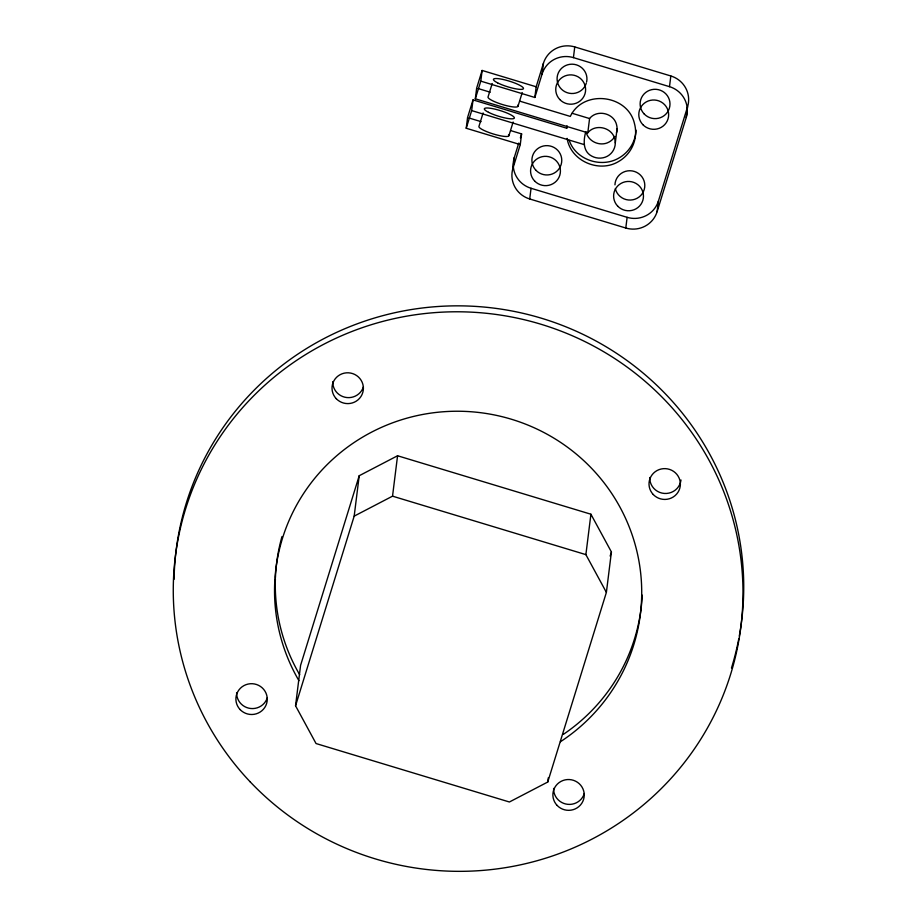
<?xml version="1.0" encoding="UTF-8"?>
<svg xmlns="http://www.w3.org/2000/svg" width="917" height="917" viewBox="0 0 917 917"><rect width="100%" height="100%" fill="white"/><g stroke="black" fill="none" stroke-linecap="round" stroke-linejoin="round"><path stroke-width="1.38" d="M295.549 705.781L300.581 665.375L359.212 475.728L397.565 455.76L590.915 514.219L611.421 551.977L606.389 592.382L547.747 782.029L509.405 801.997L316.044 743.538L295.549 705.781L354.18 516.133L359.212 475.728M354.18 516.133L392.533 496.166L397.565 455.76M536.17 86.783L482.124 70.449L480.795 81.143L534.84 97.477L536.17 86.783L543.449 63.227A25.103 24.644 7.1 0 1 574.753 46.927L670.831 75.973A25.103 24.644 7.1 0 1 687.567 106.796L686.237 117.491L657.099 211.724A25.103 24.644 7.1 0 1 625.795 228.024L529.717 198.978A25.103 24.644 7.1 0 1 512.981 168.155L520.271 144.599L466.226 128.254L467.555 117.559L473.023 99.896L566.763 128.231L567.061 125.858L566.717 128.22M466.226 128.254L471.682 110.59L473.023 99.896M585.791 131.635C583.453 140.106 582.582 151.259 591.694 156.085C596.508 158.767 602.515 158.836 607.375 156.245A15.692 15.406 7.1 0 0 614.791 138.983C612.063 127.314 595.236 123.382 587.797 132.805L475.327 98.807L476.657 88.112L482.124 70.449M512.981 168.155L514.311 157.46L518.77 143.063M520.271 144.599L521.601 133.905L510.792 130.627M534.84 97.477L542.119 73.922L543.449 63.227M529.717 198.978L531.046 188.283A25.103 24.644 7.1 0 1 514.311 157.46M542.119 73.922A25.103 24.644 7.1 0 1 573.423 57.622L574.753 46.927M587.797 132.805L589.574 118.545C597.013 109.123 613.828 113.055 616.556 124.723A15.692 15.406 7.1 0 1 616.522 132.701M615.296 142.983L617.072 128.712M547.747 782.029L548.263 777.857M625.795 228.024L627.125 217.329A25.103 24.644 7.1 0 0 658.429 201.029L687.567 106.796M606.389 592.382L585.883 554.625L590.915 514.219M686.237 117.491A25.103 24.644 7.1 0 0 669.502 86.668L670.831 75.973M657.099 211.724L658.429 201.029M475.327 98.807L480.795 81.143M483.099 112.951L478.903 126.535A15.692 2.946 17.2 0 0 495.501 134.616A15.692 2.946 17.2 0 0 508.511 134.696M492.211 83.504L488.004 97.087A15.692 2.946 17.2 0 0 504.614 105.168A15.692 2.946 17.2 0 0 517.612 105.249M508.924 135.613L513.13 122.03M518.025 106.166L522.231 92.583M520.386 137.825L521.601 133.905M610.149 556.069L611.421 551.977M573.423 57.622L669.502 86.668M572.105 113.272L589.574 118.545M478.021 88.525L490.24 92.216M520.099 101.248L570.317 116.425C583.063 89.121 627.847 94.336 634.484 123.646A34.686 34.044 7.1 0 1 618.115 161.793C598.709 173.13 570.592 160.853 567.107 138.364M471.682 110.59L584.175 144.599M468.908 117.972L481.07 121.64M531.046 188.283L627.125 217.329M392.533 496.166L585.883 554.625M586.215 132.392C588.634 141.986 600.624 146.892 609.152 141.986A15.692 15.406 7.1 0 0 614.929 136.404M569.239 140.404C575.807 159.799 601.036 168.247 618.551 158.228A34.686 34.044 7.1 0 0 636.031 130.168M614.952 184.856A14.936 14.661 7.1 0 1 636.627 172.35A14.936 14.661 7.1 0 1 639.092 196.983A14.936 14.661 7.1 0 1 615.33 188.673M586.307 83.172A14.936 14.661 7.1 0 1 561.41 89.132A14.936 14.661 7.1 0 1 567.783 64.763A14.936 14.661 7.1 0 1 586.628 81.934M680.999 479.992A15.692 15.406 7.1 0 1 664.24 493.438A15.692 15.406 7.1 0 1 649.752 477.516M584.312 793.526A15.692 15.406 7.1 0 1 553.616 788.414M363.453 386.791A15.692 15.406 7.1 0 1 332.768 381.678M267.328 697.699A15.692 15.406 7.1 0 1 236.632 692.587M738.77 638.828A284.935 279.696 7.1 0 1 731.468 668.034M174.058 579.395A284.935 279.696 7.1 0 1 486.48 307.287A284.935 279.696 7.1 0 1 739.308 635.985M642.244 595.156A183.641 180.271 7.1 0 1 563.496 734.265M299.687 674.74A183.641 180.271 7.1 0 1 275.375 578.914M275.432 577.504A183.641 180.271 7.1 0 1 281.978 536.583M298.942 680.689A183.641 180.271 7.1 0 1 363.006 436.905A183.641 180.271 7.1 0 1 612.923 495.295A183.641 180.271 7.1 0 1 560.402 741.761M497.599 82.851A15.692 2.946 17.2 0 0 522.885 89.109A15.692 2.946 17.2 0 0 504.958 79.917A15.692 2.946 17.2 0 0 497.599 82.851M488.497 112.298A15.692 2.946 17.2 0 0 513.784 118.557A15.692 2.946 17.2 0 0 495.845 109.364A15.692 2.946 17.2 0 0 488.497 112.298M617.645 206.084A14.936 14.661 7.1 0 0 642.828 200.422A14.936 14.661 7.1 0 0 625.153 181.807A14.936 14.661 7.1 0 0 617.645 206.084M642.828 124.632A14.936 14.661 7.1 0 0 668.012 118.969A14.936 14.661 7.1 0 0 650.336 100.354A14.936 14.661 7.1 0 0 642.828 124.632M644.158 113.937A14.936 14.661 7.1 0 0 669.353 108.275A14.936 14.661 7.1 0 0 651.666 89.66A14.936 14.661 7.1 0 0 644.158 113.937M534.6 180.97A14.936 14.661 7.1 0 0 559.783 175.319A14.936 14.661 7.1 0 0 542.107 156.692A14.936 14.661 7.1 0 0 534.6 180.97M535.929 170.275A14.936 14.661 7.1 0 0 561.124 164.624A14.936 14.661 7.1 0 0 543.437 145.998A14.936 14.661 7.1 0 0 535.929 170.275M559.783 99.517A14.936 14.661 7.1 0 0 584.977 93.866A14.936 14.661 7.1 0 0 567.291 75.24A14.936 14.661 7.1 0 0 559.783 99.517M557.112 805.413A15.692 15.406 7.1 0 0 583.567 799.475A15.692 15.406 7.1 0 0 564.998 779.909A15.692 15.406 7.1 0 0 557.112 805.413M653.236 494.504A15.692 15.406 7.1 0 0 679.703 488.566A15.692 15.406 7.1 0 0 661.123 469.011A15.692 15.406 7.1 0 0 653.236 494.504M336.252 398.677A15.692 15.406 7.1 0 0 362.719 392.728A15.692 15.406 7.1 0 0 344.139 373.173A15.692 15.406 7.1 0 0 336.252 398.677M240.128 709.586A15.692 15.406 7.1 0 0 266.583 703.637A15.692 15.406 7.1 0 0 248.003 684.082A15.692 15.406 7.1 0 0 240.128 709.586M250.238 781.903A284.935 279.696 7.1 0 0 730.723 673.972A284.935 279.696 7.1 0 0 393.427 318.807A284.935 279.696 7.1 0 0 250.238 781.903"/></g></svg>
